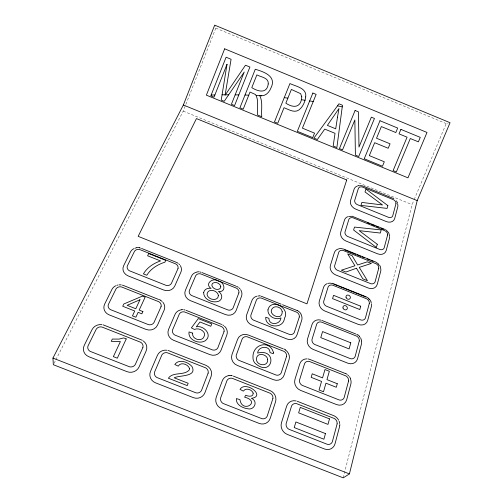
<?xml version="1.0" encoding="UTF-8"?>
<svg xmlns="http://www.w3.org/2000/svg" width="503" height="503" viewBox="0 0 503 503"><rect width="100%" height="100%" fill="white"/><g stroke="black" fill="none" stroke-linecap="round" stroke-linejoin="round"><path stroke-width="0.38" stroke-dasharray="2.52 1.89" d="M343.228 477.85L412.064 204.627L413.894 200.282M55.839 359.821L183.211 111.125L215.806 28.13L214.699 25.15M414.195 199.559L446.192 123.593L448.123 123.153M54.047 363.317L55.481 360.519M183.211 111.125L412.064 204.627M215.806 28.13L446.192 123.593"/><path stroke-width="0.75" d="M339.839 424.45L339.758 425.72M349.422 473.908L417.207 200.622L450.053 122.707L214.699 25.15L183.362 104.995L52.947 358.086L53.331 364.713L343.228 477.85L349.422 473.908L52.947 358.086M337.513 105.844L338.947 103.8L342.461 105.246L336.878 147.542L333.175 146.027L335.036 133.326L324.756 129.101L317.343 139.532L313.891 138.118L337.513 105.844L342.241 106.9M357.853 185.764L358.626 185.569M339.204 248.683L340.977 248.526L343.794 249.13L375.666 262.013L378.753 264.125M197.075 271.922L199.1 271.733M136.313 247.658L139.438 247.595M261.629 95.759C266.156 95.809 269.432 91.879 270.941 87.981C276.92 76.349 264.138 71.872 255.279 69.257L239.925 107.78L243.213 109.126L250.016 92.062L255.587 94.564C259.177 100.587 256.775 108.39 257.649 115.049L261.767 116.734C261.076 109.773 263.038 102.09 259.755 95.576L261.629 95.759L256.234 95.539M229.022 375.521L231.342 375.502M181.866 309.59L182.954 309.54M211.159 95.054L214.882 94.973M222.075 94.816L228.658 94.784M235.153 94.866L238.824 94.91M245.011 95.017L248.771 95.193M259.366 295.795L260.365 295.877M284.245 97.676L287.898 98.104M360.431 185.45L363.009 186.047L393.824 198.685M301.366 99.707L305.057 100.267M309.647 100.958L313.243 101.505M351.924 216.164L385.449 229.632M332.32 283.283L366.209 296.833L368.693 298.354M233.398 376.137L269.966 390.535A8.966 8.388 49.9 0 1 275.531 401.828L270.249 418.295A9.111 8.582 55 0 1 259.177 423.413L221.622 408.706A9.035 8.714 44.9 0 1 216.259 397.125L222.257 380.872A8.903 8.507 39.2 0 1 228.915 375.584M297.273 401.293L333.564 415.585A9.123 8.155 56.9 0 1 338.651 420.225M158.615 299.442L123.48 285.503A8.821 7.929 1.3 0 0 122.399 285.151M186.11 310.351L221.697 324.466M282.875 348.73L248.275 335.004A8.595 7.954 32.3 0 0 237.605 339.305L232.002 354.477A8.702 8.155 34.1 0 0 237.278 365.417L273.519 379.715A8.746 8.067 43.5 0 0 284.12 375.068L289.055 359.689A8.62 7.878 40.8 0 0 285.553 350.082M345.033 373.383L309.974 359.482A8.664 7.803 45.3 0 0 307.861 358.928M141.513 248.425L176.169 262.264A8.406 7.482 12.2 0 1 178.068 263.295M202.055 272.601L235.75 286.056M281.058 304.145L262.164 296.6A8.312 7.451 29.5 0 0 261.139 296.261M282.51 304.73L296.324 310.244A8.325 7.394 36 0 1 297.298 310.697M321.832 320.43L355.747 333.973M333.671 284.094L337.243 285.528M338.67 286.1L365.8 297.003M344.857 249.972L355.709 254.361M357.155 254.946L360.777 256.404M362.223 256.989L364.392 257.869M367.284 259.039L369.454 259.913M370.906 260.497L373.075 261.378M367.618 222.823L369.774 223.697M371.208 224.281L374.804 225.74M376.238 226.325L378.394 227.199M381.268 228.368L383.418 229.242M183.362 104.995L417.207 200.622M345.354 373.327L347.227 374.339M283.799 348.906L285.673 349.925M159.3 299.524L160.281 299.983M297.48 310.508L299.889 312.413L301.046 314.079M386.197 230.091L388.656 232.669L389.712 236.02M357.891 334.822L359.444 336.193M369.391 299.034L371.007 301.536M396.402 200.835L397.64 203.086M349.491 376.628L350.509 378.514M379.866 265.597L380.645 267.382M360.645 337.871L361.651 340.864M166.776 350.207A8.966 8.545 6.4 0 0 157.395 355.363L150.516 371.34A9.098 8.758 0.5 0 0 155.502 382.814L193.359 397.64A9.01 8.784 25.9 0 0 204.935 392.68L211.084 376.483A8.897 8.557 25.1 0 0 205.884 365.297L169.027 350.786A8.966 8.545 6.4 0 0 167.92 350.428M347.869 375.15A8.733 7.69 49.5 0 1 348.673 375.955M350.44 378.834A8.733 7.69 49.5 0 1 350.824 384.16L346.68 399.784A8.872 7.866 52.1 0 1 336.551 404.582L300.587 390.391A8.79 7.985 48.1 0 1 294.965 379.35L299.763 363.927A8.664 7.803 45.3 0 1 306.792 358.859M339.135 421.307A9.123 8.155 56.9 0 1 339.701 423.576M339.701 425.871A9.123 8.155 56.9 0 1 339.481 426.978L335.055 443.709A9.287 8.325 60.2 0 1 324.485 448.984L287.219 434.391A9.186 8.476 58.1 0 1 281.485 422.702L286.622 406.185A9.029 8.293 53.9 0 1 296.192 400.941M256.976 296.179A8.312 7.451 29.5 0 0 251.928 300.517L246.69 314.715A8.413 7.633 30.3 0 0 251.871 325.064L286.892 338.978A8.432 7.57 37.5 0 0 297.053 334.753L301.674 320.354A8.325 7.394 36 0 0 301.046 314.457M257.995 296.003A8.312 7.451 29.5 0 1 259.039 295.959M368.466 298.637A8.105 6.835 40.2 0 1 369.221 299.373M370.912 301.963A8.105 6.835 40.2 0 1 371.252 302.913M371.465 303.875A8.105 6.835 40.2 0 1 371.34 306.692L367.699 320.424A8.211 6.985 41.5 0 1 358.35 324.41L324.712 310.955A8.167 7.061 37.6 0 1 319.317 301.046L323.53 287.502A8.067 6.904 36.5 0 1 327.151 283.661M328.057 283.378A8.067 6.904 36.5 0 1 331.98 283.478M162.903 302.284A8.708 7.979 7.4 0 1 164.11 310.194L157.552 325.064A8.834 8.167 4.8 0 1 146.002 329.402L109.195 314.878A8.96 8.111 -1.5 0 1 104.637 304.158L111.886 289.502A8.821 7.929 1.3 0 1 115.721 285.779M160.35 300.203A8.708 7.979 7.4 0 1 162.148 301.492M116.765 285.346A8.821 7.929 1.3 0 1 117.859 285.044M118.991 284.868A8.821 7.929 1.3 0 1 121.28 284.924M397.577 203.853A7.363 5.753 33.8 0 1 397.728 207.047L394.685 218.522A7.444 5.873 34.3 0 1 386.304 221.565L355.652 209.097A7.432 5.917 31.6 0 1 350.566 200.552L354.081 189.241A7.35 5.791 31.2 0 1 357.281 186.104M358.947 185.789A7.35 5.791 31.2 0 1 359.834 185.796M347.825 216.718A7.57 6.13 32.4 0 0 344.498 220.069L340.77 232.059A7.658 6.269 33 0 0 345.951 241.019L377.539 253.801A7.677 6.218 36.1 0 0 386.222 250.475L389.448 238.315A7.589 6.086 35.4 0 0 389.624 236.668M348.667 216.485A7.57 6.13 32.4 0 1 351.402 216.46M236.467 286.339A8.318 7.482 24.2 0 1 238.359 287.37M239.202 288.037A8.318 7.482 24.2 0 1 239.95 288.797M240.591 289.634A8.318 7.482 24.2 0 1 241.497 296.355L236.127 310.514A8.419 7.664 24.2 0 1 225.52 314.595L190.241 300.574A8.463 7.677 16.1 0 1 185.387 290.325L191.392 276.373A8.362 7.488 17 0 1 196.761 272.136M199.961 272.035A8.362 7.488 17 0 1 201.024 272.255M101.876 324.649A9.205 8.425 -7.2 0 0 92.018 329.654L84.252 345.36A9.368 8.608 -11.3 0 0 88.849 356.715L127.008 371.66A9.205 8.702 -7.1 0 0 139.105 366.863L146.134 350.937A9.054 8.501 -1.7 0 0 143.324 340.971M103.04 324.875A9.205 8.425 -7.2 0 1 104.159 325.24L141.299 339.865A9.054 8.501 -1.7 0 1 142.349 340.355M231.179 375.571A8.903 8.507 39.2 0 1 232.304 375.785M356.721 334.426A8.4 7.249 44.1 0 1 357.639 334.998M359.274 336.438A8.4 7.249 44.1 0 1 359.959 337.287M361.563 341.185A8.4 7.249 44.1 0 1 361.412 344.178L357.532 358.815A8.52 7.413 45.9 0 1 347.806 363.185L313.042 349.371A8.463 7.507 41.7 0 1 307.54 338.921L312.03 324.485A8.35 7.338 39.9 0 1 320.826 320.097M134.056 248.589A8.494 7.451 6.8 0 0 130.415 252.053L123.631 265.76A8.614 7.627 5 0 0 128.146 275.902L163.695 290.03A8.52 7.664 10.7 0 0 174.748 286.094L180.885 272.18A8.406 7.482 12.2 0 0 180.256 265.546M135.049 248.193A8.494 7.451 6.8 0 1 136.099 247.922M139.388 247.853A8.494 7.451 6.8 0 1 140.469 248.08M178.898 263.962A8.406 7.482 12.2 0 1 179.634 264.716M222.71 324.938A8.595 7.991 24.4 0 1 223.659 325.529M224.52 326.227A8.595 7.991 24.4 0 1 226.815 335.036L221.075 350.157A8.708 8.193 24.6 0 1 210.002 354.653L173.485 340.242A8.758 8.199 11.9 0 1 168.562 329.415L174.981 314.501A8.645 7.998 13.9 0 1 181.709 309.741M183.941 309.779A8.645 7.998 13.9 0 1 185.041 309.999M338.67 248.922A7.809 6.501 34.1 0 0 334.332 252.764L330.37 265.496A7.903 6.652 34.9 0 0 335.658 274.908L368.24 288.018A7.935 6.589 38.4 0 0 377.244 284.377L380.664 271.469A7.834 6.445 37.4 0 0 380.551 267.904M378.57 264.534A7.834 6.445 37.4 0 1 379.218 265.307M203.658 292.671C203.646 299.643 212.888 303.504 218.774 301.203A5.948 5.388 20.9 0 0 221.452 298.398C222.521 295.657 220.704 292.909 218.478 291.394C226.708 292.796 224.709 281.711 218.315 280.976C213.134 277.059 204.105 283.855 211.084 288.452C207.959 287.628 204.105 289.187 203.658 292.671M218.365 295.355C218.554 300.593 211.147 300.366 208.556 297.267A4.621 4.181 20 0 1 207.11 293.802C208.236 287.923 217.661 290.344 218.365 295.355M267.942 309.892C267.477 316.224 275.55 320.618 280.951 317.909C280.467 324.913 268.747 325.787 268.916 318.292L265.729 317.274C265.144 327.83 283.39 329.515 284.497 318.198C290.646 307.962 270.771 297.682 267.942 309.892M192.655 333.118C191.769 337.601 197.17 340.625 201.043 339.343A5.093 4.766 19.1 0 0 203.652 337.4L204.488 335.306A4.596 4.301 19.2 0 0 203.922 332.338C201.948 329.39 197.704 327.975 194.422 329.434L191.392 327.881L198.276 318.581L211.744 323.919L210.814 326.277L199.98 321.983L196.308 326.818C203.866 324.957 213.102 335.35 205.13 340.833C199.056 344.517 187.707 339.858 189.021 331.942L192.655 333.118M282.214 311.753C282.315 322.216 265.402 313.69 273.393 307.509A5.967 5.338 33.1 0 1 276.392 306.786C279.121 306.931 281.881 308.924 282.214 311.753M267.684 359.551C268.281 367.41 255.738 365.712 256.48 358.614C256.907 352.056 267.256 353.923 267.684 359.551M273.45 352.465L273.374 353.716L270.017 352.609C270.023 345.027 258.202 345.938 257.611 353.075C278.473 347.881 272.588 378.841 254.939 363.128A8.13 7.532 38.3 0 1 252.99 357.627C252.135 344.115 269.746 339.418 273.45 352.465M253.204 393.139C253.55 397.244 248.092 396.502 245.747 395.213L244.634 397.163C261.673 401.645 242.037 413.925 239.956 399.615L236.379 398.577C235.687 404.513 242.333 408.002 247.363 408.681C254.204 410.819 258.605 401.218 251.431 398.326C266.527 396.326 245.464 380.18 240.025 389.36L243.314 391.133C245.728 387.417 251.928 389.391 253.204 393.139M301.781 96.796C301.19 107.321 294.11 108.617 285.842 103.197L291.382 89.459L300.631 93.677L301.781 96.796M189.474 368.429L189.317 369.875C184.18 375.986 173.076 371.44 168.367 378.218L187.242 385.619L188.166 383.273L174.195 377.797C179.099 375.119 197.472 377.08 192.014 366.568C188.166 362.015 178.886 358.494 174.805 364.493L178.269 366.146C180.678 361.55 188.16 364.285 189.474 368.429M220.779 286.389L220.603 287.71L219.842 288.753C217.044 290.489 212.65 288.747 211.876 285.528L212.084 284.164L212.851 283.158C215.668 281.46 219.981 283.17 220.779 286.389M337.482 117.174L335.715 128.806L327.378 125.379L338.978 108.516L337.482 117.174M227.016 64.29L221.219 100.103L224.187 101.323L244.225 72.036L231.405 104.284L234.574 105.586L249.916 67.037L245.477 65.208L225.074 95.249L231.084 59.266L226.105 57.21L210.845 95.853L214.02 97.154L227.016 64.29M305.705 96.928C305.114 101.858 302.919 106.787 298.977 109.931C294.224 113.313 288.584 109.352 284.019 107.724L277.744 123.285L274.468 121.946L289.935 83.561C295.764 86.39 307.082 87.981 305.705 96.928M395.974 203.684L392.686 215.988A4.074 3.207 34.3 0 1 388.744 217.415L357.073 204.52A4.068 3.232 31.6 0 1 354.678 200.502L358.406 188.348A4.024 3.163 31.2 0 1 362.386 187.022L393.528 199.741A4.03 3.137 33.8 0 1 395.974 203.684M387.618 234.97L384.129 248.01A4.2 3.395 36 0 1 380.042 249.57L347.41 236.353A4.194 3.42 33 0 1 344.964 232.141L348.919 219.251A4.143 3.351 32.4 0 1 353.043 217.799L385.116 230.833A4.15 3.32 35.3 0 1 387.618 234.97M378.746 268.149L375.043 282.001A4.338 3.596 38.3 0 1 370.805 283.705L337.142 270.149A4.326 3.634 34.8 0 1 334.646 265.722L338.852 252.041A4.276 3.552 34.1 0 1 343.128 250.444L376.187 263.805A4.288 3.521 37.4 0 1 378.746 268.149M369.321 303.41L365.379 318.141A4.496 3.817 41.5 0 1 360.978 320.009L326.227 306.101A4.47 3.861 37.5 0 1 323.68 301.442L328.151 286.88A4.414 3.772 36.4 0 1 332.59 285.132L366.712 298.839A4.433 3.735 40.2 0 1 369.321 303.41M359.287 340.94L355.087 356.652A4.659 4.049 45.8 0 1 350.509 358.702L314.589 344.417A4.634 4.106 41.6 0 1 311.992 339.5L316.758 323.976A4.571 4.011 39.8 0 1 321.379 322.058L356.621 336.123A4.596 3.961 44 0 1 359.287 340.94M348.585 380.978L344.096 397.766A4.854 4.301 51.9 0 1 339.33 400.011L302.165 385.336A4.81 4.364 47.9 0 1 299.511 380.142L304.604 363.55A4.741 4.269 45.2 0 1 309.414 361.45L345.857 375.898A4.779 4.206 49.4 0 1 348.585 380.978M337.117 423.872L332.313 441.848A5.08 4.552 60 0 1 327.34 444.325L288.835 429.229A5.03 4.634 57.8 0 1 286.125 423.733L291.583 405.959A4.942 4.533 53.7 0 1 296.6 403.645L334.325 418.496A4.992 4.458 56.7 0 1 337.117 423.872M299.298 317.009L294.293 332.464A4.615 4.137 37.4 0 1 289.508 334.438L253.323 320.053A4.602 4.175 30.3 0 1 250.878 315.186L256.461 299.914A4.546 4.074 29.5 0 1 261.277 298.065L296.776 312.237A4.558 4.043 35.9 0 1 299.298 317.009M286.547 356.394L281.196 372.912A4.785 4.414 43.3 0 1 276.21 375.087L238.755 360.299A4.766 4.458 34 0 1 236.265 355.156L242.232 338.833A4.703 4.351 32.2 0 1 247.262 336.803L283.975 351.358A4.722 4.307 40.7 0 1 286.547 356.394M272.877 398.602L267.15 416.295A4.992 4.697 54.6 0 1 261.937 418.691L223.125 403.481A4.948 4.766 44.5 0 1 220.597 398.036L226.985 380.551A4.873 4.653 39 0 1 232.235 378.306L270.256 393.277A4.911 4.59 49.6 0 1 272.877 398.602M268.231 83.963C267.036 93.929 258.19 91.672 251.777 87.648L256.87 74.884C260.799 77.078 269.055 77.669 268.231 83.963M377.263 244.257L376.382 247.457L353.603 230.009L354.483 227.067L381.192 229.946L380.337 233.059L359.173 230.638L377.263 244.257M387.87 205.614L387.103 208.405L360.972 205.413L361.871 202.426L382.519 204.96L365.008 191.945L365.882 189.027L387.87 205.614M325.46 433.58L323.913 439.213L294.217 427.569L295.896 421.973L325.46 433.58M329.49 418.886L327.981 424.394L298.631 412.856L300.272 407.392L329.49 418.886M360.714 306.214L359.802 309.552L332.565 298.631L333.558 295.324L360.714 306.214M350.786 342.813L349.113 348.919L320.757 337.626L322.574 331.565L350.786 342.813M337.28 383.72L336.3 387.279L325.95 383.185L323.504 391.768L319.059 390.007L321.536 381.437L311.168 377.338L312.225 373.798L322.561 377.891L324.976 369.548L329.346 371.277L326.963 379.633L337.28 383.72M238.868 292.897L233.052 308.094A4.609 4.187 24.2 0 1 228.054 310.005L191.599 295.506A4.634 4.194 16.2 0 1 189.31 290.684L195.717 275.682A4.577 4.093 17.1 0 1 200.741 273.902L236.498 288.175A4.552 4.087 24.2 0 1 238.868 292.897M224.036 331.622L217.818 347.862A4.766 4.483 24.6 0 1 212.606 349.969L174.862 335.067A4.797 4.483 12.1 0 1 172.542 329.974L179.389 313.929A4.734 4.37 14 0 1 184.632 311.967L221.622 326.636A4.709 4.37 24.4 0 1 224.036 331.622M208.135 373.132L201.47 390.535A4.936 4.804 25.9 0 1 196.019 392.856L156.898 377.52A4.98 4.791 1 0 1 154.547 372.132L161.884 354.936A4.911 4.678 6.7 0 1 167.367 352.773L205.689 367.856A4.873 4.678 25.1 0 1 208.135 373.132M346.718 179.961L306.962 303.856L138.18 236.353L196.447 118.582L346.718 179.961M177.999 268.608L171.347 283.541A4.665 4.187 10.8 0 1 166.147 285.383L129.416 270.777A4.716 4.169 5.2 0 1 127.284 266.005L134.527 251.267A4.653 4.074 6.9 0 1 139.759 249.557L175.773 263.937A4.602 4.087 12.3 0 1 177.999 268.608M161.054 306.667L153.943 322.624A4.835 4.47 5 0 1 148.504 324.655L110.471 309.634A4.904 4.433 -1.2 0 1 108.321 304.598L116.061 288.835A4.829 4.332 1.5 0 1 121.531 286.949L158.803 301.725A4.766 4.364 7.6 0 1 161.054 306.667M142.89 347.466L135.269 364.568A5.036 4.76 -6.6 0 1 129.573 366.813L90.138 351.358A5.124 4.709 -11 0 1 87.968 346.02L96.268 329.125A5.036 4.609 -7 0 1 101.99 327.038L140.607 342.241A4.961 4.653 -1.3 0 1 142.89 347.466M224.659 48.816L206.375 95.161L407.964 177.836L427.003 132.452L224.659 48.816M312.866 93.03L297.33 131.321L312.715 137.633L314.545 133.138L302.422 128.158L316.136 94.382L312.866 93.03M355.099 110.465L339.437 148.592L342.543 149.869L354.854 119.947L355.407 155.144L358.727 156.508L374.458 118.457L371.34 117.174L358.991 147.083L358.438 111.848L355.099 110.465M379.979 120.739L364.235 158.766L382.456 166.242L384.311 161.777L369.321 155.622L374.672 142.701L388.197 148.266L390.051 143.814L376.521 138.243L381.356 126.58L395.817 132.547L397.684 128.051L379.979 120.739M400.891 129.372L399.017 133.867L407.072 137.187L393.113 170.611L396.339 171.932L410.303 138.52L418.377 141.852L420.257 137.369L400.891 129.372M165.739 260.365L164.909 262.176C157.747 264.471 150.768 268.671 146.807 275.248L143.418 273.896C147.134 267.527 153.66 263.226 160.551 260.938L147.605 255.776L148.668 253.556L165.739 260.365M142.896 311.558L141.852 313.828L138.124 312.35L135.873 317.204L132.465 315.859L134.729 311.005L122.719 306.258L123.795 304.001L142.399 296.11L145.134 297.191L139.174 310.081L142.896 311.558M126.234 338.903L117.312 358.193L113.364 356.646L120.387 341.575L111.251 341.323L112.32 339.066L119.092 339.091L123.732 337.915L126.234 338.903M139.972 299.75L135.785 308.741L127.133 305.321L139.972 299.75M356.47 268.231L345.894 272.022L341.367 270.199L354.942 265.773L347.699 253.889L352.113 255.675L357.633 264.987L367.303 261.812L371.333 263.44L359.249 267.37L367.442 280.705L362.795 278.832L356.47 268.231M346.058 297.405A2.333 1.981 38.5 0 0 349.748 298.883A2.333 1.981 38.5 0 0 348.736 295.23A2.333 1.981 38.5 0 0 346.058 297.405M343.002 307.993A2.352 2.012 39.4 0 0 346.724 309.477A2.352 2.012 39.4 0 0 345.712 305.767A2.352 2.012 39.4 0 0 343.002 307.993"/></g></svg>
